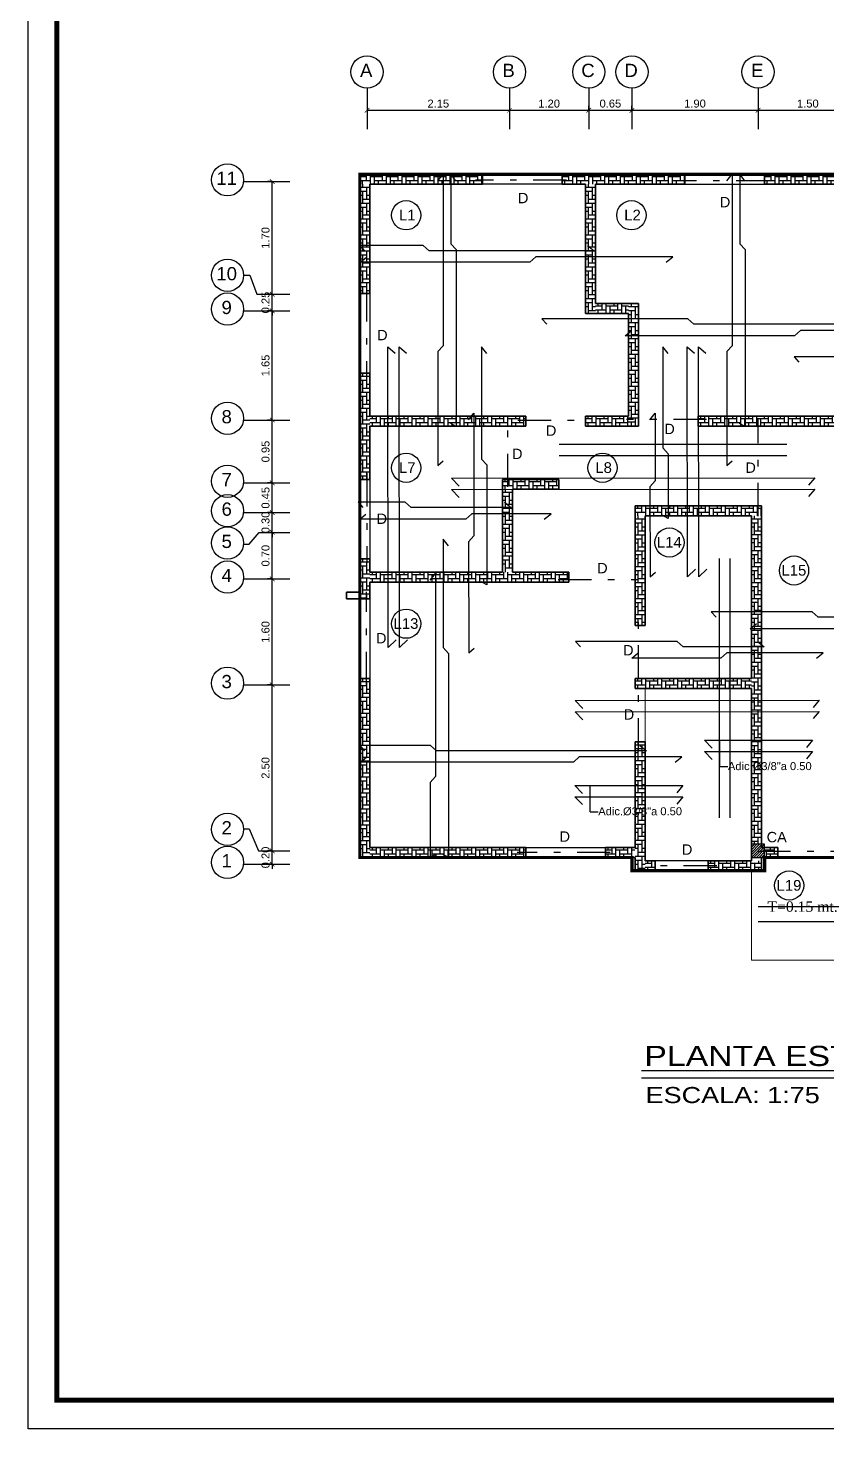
# Model space of a CAD drawing. Header units: feet. Extents: x 317 to 512, y -141 to 162.
# Drawn here: x 387.97 to 400.01, y -40.47 to -19.35 of the extents above; entities that cross this region are included whole.
import ezdxf
from ezdxf.enums import TextEntityAlignment as Align

# ---------------------------------------------------------------- set-up
doc = ezdxf.new("R2010")
doc.units = ezdxf.units.FT
doc.header["$MEASUREMENT"] = 0
doc.linetypes.add('DASHDOT', pattern=[1, 0.5, -0.25, 0, -0.25])
for name, color, linetype in [('00-LOSA', 51, 'Continuous'), ('ACERO', 4, 'Continuous'), ('columna', 9, 'Continuous'), ('DIM', 10, 'Continuous'), ('MARCO', 1, 'Continuous'), ('MUROS', 7, 'Continuous'), ('PERT-VENT', 8, 'Continuous'), ('PISO', 8, 'Continuous'), ('relleno', 8, 'Continuous'), ('TEXTO', 2, 'Continuous'), ('TEXTOS', 3, 'Continuous'), ('TEXXT', 2, 'Continuous'), ('VENTANA', 8, 'Continuous'), ('VIGAS', 4, 'DASHDOT')]:
    doc.layers.add(name, color=color, linetype=linetype)
doc.layers.add('closet', color=8, linetype='Continuous', lineweight=5)
doc.layers.add('P-SANR-FIXT', color=2, linetype='Continuous', lineweight=9)
doc.styles.add('DAMIAN', font='arial.ttf', dxfattribs={"height": 0.12})
doc.styles.add('RS80', font='arial.ttf', dxfattribs={"height": 0.1})
doc.styles.get("Standard").update_dxf_attribs({"font": 'arial.ttf'})
doc.styles.add('TNR', font='times.ttf')
doc.dimstyles.new('KEILY', dxfattribs={"dimtxt": 0.12, "dimasz": 0.07, "dimexe": 0.07, "dimexo": 0.25, "dimgap": 0.04, "dimtad": 1, "dimzin": 1, "dimdsep": 46, "dimtxsty": 'Standard', "dimblk": 'ARCHTICK', "dimcen": 2.5, "dimclrd": 256, "dimclre": 256, "dimclrt": 7, "dimazin": 0, "dimtfac": 1, "dimtix": 1, "dimtmove": 2, "dimatfit": 1, "dimfxl": 0.35, "dimfxlon": 1, "dimtolj": 1, "dimtzin": 1, "dimarcsym": 0})

# ---------------------------------------------------------------- blocks, each defined once
blk = doc.blocks.new('A$C012446DC')
at = {"layer": 'PISO'}
h = blk.add_hatch(dxfattribs=at)
h.set_pattern_fill('ANSI31', color=256, scale=0.008571, angle=180)
h.set_pattern_definition([(225, (206536.064322, 1154820.960068), (0.0192434059784, -0.0192434059784), [])])
h.paths.add_polyline_path([(0, 0), (0.2, 0), (0.2, 0.2), (0, 0.2)])
at = {"layer": 'columna'}
blk.add_lwpolyline([(0.2, 0.2), (0, 0.2), (0, 0), (0.2, 0)], close=True, dxfattribs=at)
blk = doc.blocks.new('_ArchTick')
at = {"color": 0, "linetype": 'ByBlock', "const_width": 0.15}
blk.add_lwpolyline([(-0.5, -0.5), (0.5, 0.5)], dxfattribs=at)
blk = doc.blocks.new('*D186')
at = {"layer": 'DEFPOINTS', "color": 0, "transparency": 16777216}
for p in [(391.65, -31.752), (391.65, -31.752), (391.65, -31.952)]:
    blk.add_point(p, dxfattribs=at)
at = {"layer": 'DIM', "lineweight": -2, "transparency": 16777216}
for p, q in [((391.65, -31.752), (391.58, -31.752)), ((391.65, -31.752), (391.65, -31.682)), ((391.65, -31.952), (391.65, -31.752)), ((391.65, -31.952), (391.58, -31.952)), ((391.65, -31.952), (391.65, -32.022))]:
    blk.add_line(p, q, dxfattribs=at)
at = {"layer": 'DIM', "lineweight": -2, "transparency": 16777216, "xscale": 0.07, "yscale": 0.07, "zscale": 0.07}
for p, rotation in [((391.65, -31.752), 270), ((391.65, -31.952), 90)]:
    blk.add_blockref('_ArchTick', p, dxfattribs=dict(at, rotation=rotation))
at = {"layer": 'DIM', "color": 7, "transparency": 16777216, "insert": (391.549, -31.852), "char_height": 0.12, "attachment_point": 5, "rotation": 90}
blk.add_mtext('\\A1;0.20', dxfattribs=at)
blk = doc.blocks.new('*D187')
at = {"layer": 'DEFPOINTS', "color": 0, "transparency": 16777216}
for p in [(391.65, -29.252), (391.65, -29.252), (391.65, -31.752)]:
    blk.add_point(p, dxfattribs=at)
at = {"layer": 'DIM', "lineweight": -2, "transparency": 16777216}
for p, q in [((391.65, -29.252), (391.58, -29.252)), ((391.65, -31.752), (391.65, -29.252)), ((391.65, -31.752), (391.58, -31.752))]:
    blk.add_line(p, q, dxfattribs=at)
at = {"layer": 'DIM', "lineweight": -2, "transparency": 16777216, "xscale": 0.07, "yscale": 0.07, "zscale": 0.07}
for p, rotation in [((391.65, -29.252), 90), ((391.65, -31.752), 270)]:
    blk.add_blockref('_ArchTick', p, dxfattribs=dict(at, rotation=rotation))
at = {"layer": 'DIM', "color": 7, "transparency": 16777216, "insert": (391.549, -30.502), "char_height": 0.12, "attachment_point": 5, "rotation": 90}
blk.add_mtext('\\A1;2.50', dxfattribs=at)
blk = doc.blocks.new('*D188')
at = {"layer": 'DEFPOINTS', "color": 0, "transparency": 16777216}
for p in [(391.65, -27.653), (391.65, -27.653), (391.65, -29.252)]:
    blk.add_point(p, dxfattribs=at)
at = {"layer": 'DIM', "lineweight": -2, "transparency": 16777216}
for p, q in [((391.65, -27.653), (391.58, -27.653)), ((391.65, -29.252), (391.65, -27.653)), ((391.65, -29.252), (391.58, -29.252))]:
    blk.add_line(p, q, dxfattribs=at)
at = {"layer": 'DIM', "lineweight": -2, "transparency": 16777216, "xscale": 0.07, "yscale": 0.07, "zscale": 0.07}
for p, rotation in [((391.65, -27.653), 90), ((391.65, -29.252), 270)]:
    blk.add_blockref('_ArchTick', p, dxfattribs=dict(at, rotation=rotation))
at = {"layer": 'DIM', "color": 7, "transparency": 16777216, "insert": (391.549, -28.452), "char_height": 0.12, "attachment_point": 5, "rotation": 90}
blk.add_mtext('\\A1;1.60', dxfattribs=at)
blk = doc.blocks.new('*D189')
at = {"layer": 'DEFPOINTS', "color": 0, "transparency": 16777216}
for p in [(391.65, -26.952), (391.683, -26.952), (391.65, -27.653)]:
    blk.add_point(p, dxfattribs=at)
at = {"layer": 'DIM', "lineweight": -2, "transparency": 16777216}
for p, q in [((391.65, -26.952), (391.58, -26.952)), ((391.65, -27.653), (391.65, -26.952)), ((391.65, -27.653), (391.58, -27.653))]:
    blk.add_line(p, q, dxfattribs=at)
at = {"layer": 'DIM', "lineweight": -2, "transparency": 16777216, "xscale": 0.07, "yscale": 0.07, "zscale": 0.07}
for p, rotation in [((391.65, -26.952), 90), ((391.65, -27.653), 270)]:
    blk.add_blockref('_ArchTick', p, dxfattribs=dict(at, rotation=rotation))
at = {"layer": 'DIM', "color": 7, "transparency": 16777216, "insert": (391.549, -27.303), "char_height": 0.12, "attachment_point": 5, "rotation": 90}
blk.add_mtext('\\A1;0.70', dxfattribs=at)
blk = doc.blocks.new('*D190')
at = {"layer": 'DEFPOINTS', "color": 0, "transparency": 16777216}
for p in [(391.65, -26.652), (391.683, -26.652), (391.683, -26.952)]:
    blk.add_point(p, dxfattribs=at)
at = {"layer": 'DIM', "lineweight": -2, "transparency": 16777216}
for p, q in [((391.65, -26.652), (391.65, -26.582)), ((391.65, -26.652), (391.58, -26.652)), ((391.65, -26.952), (391.65, -26.652)), ((391.65, -26.952), (391.58, -26.952)), ((391.65, -26.952), (391.65, -27.022))]:
    blk.add_line(p, q, dxfattribs=at)
at = {"layer": 'DIM', "lineweight": -2, "transparency": 16777216, "xscale": 0.07, "yscale": 0.07, "zscale": 0.07}
for p, rotation in [((391.65, -26.652), 270), ((391.65, -26.952), 90)]:
    blk.add_blockref('_ArchTick', p, dxfattribs=dict(at, rotation=rotation))
at = {"layer": 'DIM', "color": 7, "transparency": 16777216, "insert": (391.549, -26.802), "char_height": 0.12, "attachment_point": 5, "rotation": 90}
blk.add_mtext('\\A1;0.30', dxfattribs=at)
blk = doc.blocks.new('*D191')
at = {"layer": 'DEFPOINTS', "color": 0, "transparency": 16777216}
for p in [(391.65, -26.207), (391.65, -26.207), (391.683, -26.652)]:
    blk.add_point(p, dxfattribs=at)
at = {"layer": 'DIM', "lineweight": -2, "transparency": 16777216}
for p, q in [((391.65, -26.207), (391.58, -26.207)), ((391.65, -26.652), (391.65, -26.207)), ((391.65, -26.652), (391.58, -26.652))]:
    blk.add_line(p, q, dxfattribs=at)
at = {"layer": 'DIM', "lineweight": -2, "transparency": 16777216, "xscale": 0.07, "yscale": 0.07, "zscale": 0.07}
for p, rotation in [((391.65, -26.207), 90), ((391.65, -26.652), 270)]:
    blk.add_blockref('_ArchTick', p, dxfattribs=dict(at, rotation=rotation))
at = {"layer": 'DIM', "color": 7, "transparency": 16777216, "insert": (391.549, -26.43), "char_height": 0.12, "attachment_point": 5, "rotation": 90}
blk.add_mtext('\\A1;0.45', dxfattribs=at)
blk = doc.blocks.new('*D192')
at = {"layer": 'DEFPOINTS', "color": 0, "transparency": 16777216}
for p in [(391.65, -25.259), (391.65, -25.259), (391.65, -26.207)]:
    blk.add_point(p, dxfattribs=at)
at = {"layer": 'DIM', "lineweight": -2, "transparency": 16777216}
for p, q in [((391.65, -25.259), (391.58, -25.259)), ((391.65, -26.207), (391.65, -25.259)), ((391.65, -26.207), (391.58, -26.207))]:
    blk.add_line(p, q, dxfattribs=at)
at = {"layer": 'DIM', "lineweight": -2, "transparency": 16777216, "xscale": 0.07, "yscale": 0.07, "zscale": 0.07}
for p, rotation in [((391.65, -25.259), 90), ((391.65, -26.207), 270)]:
    blk.add_blockref('_ArchTick', p, dxfattribs=dict(at, rotation=rotation))
at = {"layer": 'DIM', "color": 7, "transparency": 16777216, "insert": (391.549, -25.733), "char_height": 0.12, "attachment_point": 5, "rotation": 90}
blk.add_mtext('\\A1;0.95', dxfattribs=at)
blk = doc.blocks.new('*D193')
at = {"layer": 'DEFPOINTS', "color": 0, "transparency": 16777216}
for p in [(391.65, -23.612), (391.65, -23.612), (391.65, -25.259)]:
    blk.add_point(p, dxfattribs=at)
at = {"layer": 'DIM', "lineweight": -2, "transparency": 16777216}
for p, q in [((391.65, -23.612), (391.58, -23.612)), ((391.65, -25.259), (391.65, -23.612)), ((391.65, -25.259), (391.58, -25.259))]:
    blk.add_line(p, q, dxfattribs=at)
at = {"layer": 'DIM', "lineweight": -2, "transparency": 16777216, "xscale": 0.07, "yscale": 0.07, "zscale": 0.07}
for p, rotation in [((391.65, -23.612), 90), ((391.65, -25.259), 270)]:
    blk.add_blockref('_ArchTick', p, dxfattribs=dict(at, rotation=rotation))
at = {"layer": 'DIM', "color": 7, "transparency": 16777216, "insert": (391.549, -24.436), "char_height": 0.12, "attachment_point": 5, "rotation": 90}
blk.add_mtext('\\A1;1.65', dxfattribs=at)
blk = doc.blocks.new('*D194')
at = {"layer": 'DEFPOINTS', "color": 0, "transparency": 16777216}
for p in [(391.65, -23.362), (391.665, -23.362), (391.65, -23.612)]:
    blk.add_point(p, dxfattribs=at)
at = {"layer": 'DIM', "lineweight": -2, "transparency": 16777216}
for p, q in [((391.65, -23.362), (391.58, -23.362)), ((391.65, -23.362), (391.65, -23.292)), ((391.65, -23.612), (391.65, -23.362)), ((391.65, -23.612), (391.58, -23.612)), ((391.65, -23.612), (391.65, -23.682))]:
    blk.add_line(p, q, dxfattribs=at)
at = {"layer": 'DIM', "lineweight": -2, "transparency": 16777216, "xscale": 0.07, "yscale": 0.07, "zscale": 0.07}
for p, rotation in [((391.65, -23.362), 270), ((391.65, -23.612), 90)]:
    blk.add_blockref('_ArchTick', p, dxfattribs=dict(at, rotation=rotation))
at = {"layer": 'DIM', "color": 7, "transparency": 16777216, "insert": (391.549, -23.487), "char_height": 0.12, "attachment_point": 5, "rotation": 90}
blk.add_mtext('\\A1;0.25', dxfattribs=at)
blk = doc.blocks.new('*D195')
at = {"layer": 'DEFPOINTS', "color": 0, "transparency": 16777216}
for p in [(391.65, -21.665), (391.65, -21.665), (391.665, -23.362)]:
    blk.add_point(p, dxfattribs=at)
at = {"layer": 'DIM', "lineweight": -2, "transparency": 16777216}
for p, q in [((391.65, -21.665), (391.58, -21.665)), ((391.65, -23.362), (391.65, -21.665)), ((391.65, -23.362), (391.58, -23.362))]:
    blk.add_line(p, q, dxfattribs=at)
at = {"layer": 'DIM', "lineweight": -2, "transparency": 16777216, "xscale": 0.07, "yscale": 0.07, "zscale": 0.07}
for p, rotation in [((391.65, -21.665), 90), ((391.65, -23.362), 270)]:
    blk.add_blockref('_ArchTick', p, dxfattribs=dict(at, rotation=rotation))
at = {"layer": 'DIM', "color": 7, "transparency": 16777216, "insert": (391.549, -22.513), "char_height": 0.12, "attachment_point": 5, "rotation": 90}
blk.add_mtext('\\A1;1.70', dxfattribs=at)
blk = doc.blocks.new('*D272')
at = {"layer": 'DEFPOINTS', "color": 0, "transparency": 16777216}
for p in [(393.078, -20.564), (395.225, -20.564), (395.225, -20.59)]:
    blk.add_point(p, dxfattribs=at)
at = {"layer": 'DIM', "lineweight": -2, "transparency": 16777216}
for p, q in [((393.078, -20.59), (393.078, -20.66)), ((393.078, -20.59), (395.225, -20.59)), ((395.225, -20.59), (395.225, -20.66))]:
    blk.add_line(p, q, dxfattribs=at)
at = {"layer": 'DIM', "lineweight": -2, "transparency": 16777216, "xscale": 0.07, "yscale": 0.07, "zscale": 0.07, "rotation": 180}
blk.add_blockref('_ArchTick', (393.078, -20.59), dxfattribs=at)
at = {"layer": 'DIM', "lineweight": -2, "transparency": 16777216, "xscale": 0.07, "yscale": 0.07, "zscale": 0.07}
blk.add_blockref('_ArchTick', (395.225, -20.59), dxfattribs=at)
at = {"layer": 'DIM', "color": 7, "transparency": 16777216, "insert": (394.152, -20.489), "char_height": 0.12, "attachment_point": 5}
blk.add_mtext('\\A1;2.15', dxfattribs=at)
blk = doc.blocks.new('*D273')
at = {"layer": 'DEFPOINTS', "color": 0, "transparency": 16777216}
for p in [(395.225, -20.564), (396.42, -20.59), (396.42, -20.59)]:
    blk.add_point(p, dxfattribs=at)
at = {"layer": 'DIM', "lineweight": -2, "transparency": 16777216}
for p, q in [((395.225, -20.59), (395.225, -20.66)), ((395.225, -20.59), (396.42, -20.59)), ((396.42, -20.59), (396.42, -20.52))]:
    blk.add_line(p, q, dxfattribs=at)
at = {"layer": 'DIM', "lineweight": -2, "transparency": 16777216, "xscale": 0.07, "yscale": 0.07, "zscale": 0.07, "rotation": 180}
blk.add_blockref('_ArchTick', (395.225, -20.59), dxfattribs=at)
at = {"layer": 'DIM', "lineweight": -2, "transparency": 16777216, "xscale": 0.07, "yscale": 0.07, "zscale": 0.07}
blk.add_blockref('_ArchTick', (396.42, -20.59), dxfattribs=at)
at = {"layer": 'DIM', "color": 7, "transparency": 16777216, "insert": (395.822, -20.489), "char_height": 0.12, "attachment_point": 5}
blk.add_mtext('\\A1;1.20', dxfattribs=at)
blk = doc.blocks.new('*D274')
at = {"layer": 'DEFPOINTS', "color": 0, "transparency": 16777216}
for p in [(396.42, -20.59), (397.07, -20.59), (397.07, -20.59)]:
    blk.add_point(p, dxfattribs=at)
at = {"layer": 'DIM', "lineweight": -2, "transparency": 16777216}
for p, q in [((396.42, -20.59), (396.42, -20.52)), ((396.42, -20.59), (397.07, -20.59)), ((397.07, -20.59), (397.07, -20.52))]:
    blk.add_line(p, q, dxfattribs=at)
at = {"layer": 'DIM', "lineweight": -2, "transparency": 16777216, "xscale": 0.07, "yscale": 0.07, "zscale": 0.07, "rotation": 180}
blk.add_blockref('_ArchTick', (396.42, -20.59), dxfattribs=at)
at = {"layer": 'DIM', "lineweight": -2, "transparency": 16777216, "xscale": 0.07, "yscale": 0.07, "zscale": 0.07}
blk.add_blockref('_ArchTick', (397.07, -20.59), dxfattribs=at)
at = {"layer": 'DIM', "color": 7, "transparency": 16777216, "insert": (396.745, -20.489), "char_height": 0.12, "attachment_point": 5}
blk.add_mtext('\\A1;0.65', dxfattribs=at)
blk = doc.blocks.new('*D275')
at = {"layer": 'DEFPOINTS', "color": 0, "transparency": 16777216}
for p in [(397.07, -20.59), (398.97, -20.564), (398.97, -20.59)]:
    blk.add_point(p, dxfattribs=at)
at = {"layer": 'DIM', "lineweight": -2, "transparency": 16777216}
for p, q in [((397.07, -20.59), (397.07, -20.52)), ((397.07, -20.59), (398.97, -20.59)), ((398.97, -20.59), (398.97, -20.66))]:
    blk.add_line(p, q, dxfattribs=at)
at = {"layer": 'DIM', "lineweight": -2, "transparency": 16777216, "xscale": 0.07, "yscale": 0.07, "zscale": 0.07, "rotation": 180}
blk.add_blockref('_ArchTick', (397.07, -20.59), dxfattribs=at)
at = {"layer": 'DIM', "lineweight": -2, "transparency": 16777216, "xscale": 0.07, "yscale": 0.07, "zscale": 0.07}
blk.add_blockref('_ArchTick', (398.97, -20.59), dxfattribs=at)
at = {"layer": 'DIM', "color": 7, "transparency": 16777216, "insert": (398.02, -20.489), "char_height": 0.12, "attachment_point": 5}
blk.add_mtext('\\A1;1.90', dxfattribs=at)
blk = doc.blocks.new('*D276')
at = {"layer": 'DEFPOINTS', "color": 0, "transparency": 16777216}
for p in [(398.97, -20.564), (400.47, -20.564), (400.47, -20.59)]:
    blk.add_point(p, dxfattribs=at)
at = {"layer": 'DIM', "lineweight": -2, "transparency": 16777216}
for p, q in [((398.97, -20.59), (398.97, -20.66)), ((398.97, -20.59), (400.47, -20.59)), ((400.47, -20.59), (400.47, -20.66))]:
    blk.add_line(p, q, dxfattribs=at)
at = {"layer": 'DIM', "lineweight": -2, "transparency": 16777216, "xscale": 0.07, "yscale": 0.07, "zscale": 0.07, "rotation": 180}
blk.add_blockref('_ArchTick', (398.97, -20.59), dxfattribs=at)
at = {"layer": 'DIM', "lineweight": -2, "transparency": 16777216, "xscale": 0.07, "yscale": 0.07, "zscale": 0.07}
blk.add_blockref('_ArchTick', (400.47, -20.59), dxfattribs=at)
at = {"layer": 'DIM', "color": 7, "transparency": 16777216, "insert": (399.72, -20.489), "char_height": 0.12, "attachment_point": 5}
blk.add_mtext('\\A1;1.50', dxfattribs=at)

msp = doc.modelspace()

# ---------------------------------------------------------------- hatches: boundary and pattern name
at = {"layer": 'relleno'}
h = msp.add_hatch(dxfattribs=at)
h.set_pattern_fill('AR-HBONE', color=256, scale=0.015, angle=45, style=0)
h.set_pattern_definition([(90, (-17.81059, -53.33188), (-0.06, 0.06), [0.18, -0.06]), (180, (-17.81059, -53.27188), (-0.06, 0.06), [0.18, -0.06])])
h.paths.add_polyline_path([(394.81968, -21.55249), (392.96968, -21.55249), (392.96968, -21.70249), (394.81968, -21.70249)])
h = msp.add_hatch(dxfattribs=at)
h.set_pattern_fill('AR-HBONE', color=256, scale=0.015, angle=135, style=0)
h.set_pattern_definition([(180, (424.74907, -434.13275), (-0.06, -0.06), [0.18, -0.06]), (270, (424.68907, -434.13275), (-0.06, -0.06), [0.18, -0.06])])
h.paths.add_polyline_path([(392.96968, -21.70182), (392.96968, -23.35249), (393.11968, -23.35249), (393.11968, -21.70182)])
h = msp.add_hatch(dxfattribs=at)
h.set_pattern_fill('AR-HBONE', color=256, scale=0.015, angle=45, style=0)
h.set_pattern_definition([(90, (-14.76059, -53.33188), (-0.06, 0.06), [0.18, -0.06]), (180, (-14.76059, -53.27188), (-0.06, 0.06), [0.18, -0.06])])
h.paths.add_polyline_path([(397.86968, -21.55249), (396.01968, -21.55249), (396.01968, -21.70249), (397.86968, -21.70249)])
h = msp.add_hatch(dxfattribs=at)
h.set_pattern_fill('AR-HBONE', color=256, scale=0.015, angle=135, style=0)
h.set_pattern_definition([(180, (428.14907, -434.13275), (-0.06, -0.06), [0.18, -0.06]), (270, (428.08907, -434.13275), (-0.06, -0.06), [0.18, -0.06])])
h.paths.add_polyline_path([(396.36968, -21.70182), (396.36968, -23.65249), (396.51968, -23.65249), (396.51968, -21.70182)])
h = msp.add_hatch(dxfattribs=at)
h.set_pattern_fill('AR-HBONE', color=256, scale=0.015, angle=45, style=0)
h.set_pattern_definition([(90, (-11.71059, -53.33188), (-0.06, 0.06), [0.18, -0.06]), (180, (-11.71059, -53.27188), (-0.06, 0.06), [0.18, -0.06])])
h.paths.add_polyline_path([(400.36968, -21.55249), (399.06968, -21.55249), (399.06968, -21.70249), (400.36968, -21.70249)])
h = msp.add_hatch(dxfattribs=at)
h.set_pattern_fill('AR-HBONE', color=256, scale=0.015, angle=45, style=0)
h.set_pattern_definition([(90, (-14.26059, -55.28188), (-0.06, 0.06), [0.18, -0.06]), (180, (-14.26059, -55.22188), (-0.06, 0.06), [0.18, -0.06])])
h.paths.add_polyline_path([(397.01916, -23.50249), (396.51968, -23.50249), (396.51968, -23.65249), (397.01916, -23.65249)])
h = msp.add_hatch(dxfattribs=at)
h.set_pattern_fill('AR-HBONE', color=256, scale=0.015, angle=135, style=0)
h.set_pattern_definition([(180, (428.79907, -435.93275), (-0.06, -0.06), [0.18, -0.06]), (270, (428.73907, -435.93275), (-0.06, -0.06), [0.18, -0.06])])
h.paths.add_polyline_path([(397.01968, -23.50182), (397.01968, -25.35249), (397.16968, -25.35249), (397.16968, -23.50182)])
h = msp.add_hatch(dxfattribs=at)
h.set_pattern_fill('AR-HBONE', color=256, scale=0.015, angle=135, style=0)
h.set_pattern_definition([(180, (424.74907, -436.98275), (-0.06, -0.06), [0.18, -0.06]), (270, (424.68907, -436.98275), (-0.06, -0.06), [0.18, -0.06])])
h.paths.add_polyline_path([(392.96968, -24.55182), (392.96968, -26.15249), (393.11968, -26.15249), (393.11968, -24.55182)])
h = msp.add_hatch(dxfattribs=at)
h.set_pattern_fill('AR-HBONE', color=256, scale=0.015, angle=45, style=0)
h.set_pattern_definition([(90, (-17.66059, -56.98188), (-0.06, 0.06), [0.18, -0.06]), (180, (-17.66059, -56.92188), (-0.06, 0.06), [0.18, -0.06])])
h.paths.add_polyline_path([(395.46968, -25.20249), (393.11968, -25.20249), (393.11968, -25.35249), (395.46968, -25.35249)])
h = msp.add_hatch(dxfattribs=at)
h.set_pattern_fill('AR-HBONE', color=256, scale=0.015, angle=45, style=0)
h.set_pattern_definition([(90, (-14.41059, -56.98188), (-0.06, 0.06), [0.18, -0.06]), (180, (-14.41059, -56.92188), (-0.06, 0.06), [0.18, -0.06])])
h.paths.add_polyline_path([(397.0202, -25.20249), (396.36968, -25.20249), (396.36968, -25.35249), (397.0202, -25.35249)])
h = msp.add_hatch(dxfattribs=at)
h.set_pattern_fill('AR-HBONE', color=256, scale=0.015, angle=45, style=0)
h.set_pattern_definition([(90, (-12.71059, -56.98188), (-0.06, 0.06), [0.18, -0.06]), (180, (-12.71059, -56.92188), (-0.06, 0.06), [0.18, -0.06])])
h.paths.add_polyline_path([(400.56968, -25.20249), (398.06968, -25.20249), (398.06968, -25.35249), (400.56968, -25.35249)])
h = msp.add_hatch(dxfattribs=at)
h.set_pattern_fill('AR-HBONE', color=256, scale=0.015, angle=45, style=0)
h.set_pattern_definition([(90, (-15.66059, -57.93188), (-0.06, 0.06), [0.18, -0.06]), (180, (-15.66059, -57.87188), (-0.06, 0.06), [0.18, -0.06])])
h.paths.add_polyline_path([(395.96968, -26.15249), (395.11968, -26.15249), (395.11968, -26.30249), (395.96968, -26.30249)])
h = msp.add_hatch(dxfattribs=at)
h.set_pattern_fill('AR-HBONE', color=256, scale=0.015, angle=135, style=0)
h.set_pattern_definition([(180, (426.89907, -438.73275), (-0.06, -0.06), [0.18, -0.06]), (270, (426.83907, -438.73275), (-0.06, -0.06), [0.18, -0.06])])
h.paths.add_polyline_path([(395.11968, -26.30182), (395.11968, -27.55042), (395.26968, -27.55042), (395.26968, -26.30182)])
h = msp.add_hatch(dxfattribs=at)
h.set_pattern_fill('AR-HBONE', color=256, scale=0.015, angle=45, style=0)
h.set_pattern_definition([(90, (-13.66059, -58.33188), (-0.06, 0.06), [0.18, -0.06]), (180, (-13.66059, -58.27188), (-0.06, 0.06), [0.18, -0.06])])
h.paths.add_polyline_path([(399.01968, -26.55249), (397.11968, -26.55249), (397.11968, -26.70249), (399.01968, -26.70249)])
h = msp.add_hatch(dxfattribs=at)
h.set_pattern_fill('AR-HBONE', color=256, scale=0.015, angle=135, style=0)
h.set_pattern_definition([(180, (428.89907, -439.13275), (-0.06, -0.06), [0.18, -0.06]), (270, (428.83907, -439.13275), (-0.06, -0.06), [0.18, -0.06])])
h.paths.add_polyline_path([(397.11968, -26.70182), (397.11968, -28.35249), (397.26968, -28.35249), (397.26968, -26.70182)])
h = msp.add_hatch(dxfattribs=at)
h.set_pattern_fill('AR-HBONE', color=256, scale=0.015, angle=135, style=0)
h.set_pattern_definition([(180, (430.64907, -439.131295), (-0.06, -0.06), [0.18, -0.06]), (270, (430.58907, -439.131295), (-0.06, -0.06), [0.18, -0.06])])
h.paths.add_polyline_path([(398.86968, -26.70036), (398.86968, -31.65249), (399.01968, -31.65249), (399.01968, -26.70036)])
h = msp.add_hatch(dxfattribs=at)
h.set_pattern_fill('AR-HBONE', color=256, scale=0.015, angle=135, style=0)
h.set_pattern_definition([(180, (424.74907, -439.78275), (-0.06, -0.06), [0.18, -0.06]), (270, (424.68907, -439.78275), (-0.06, -0.06), [0.18, -0.06])])
h.paths.add_polyline_path([(392.96968, -27.35182), (392.96968, -27.95249), (393.11968, -27.95249), (393.11968, -27.35182)])
h = msp.add_hatch(dxfattribs=at)
h.set_pattern_fill('AR-HBONE', color=256, scale=0.015, angle=45, style=0)
h.set_pattern_definition([(90, (-17.661387, -59.332316), (-0.06, 0.06), [0.18, -0.06]), (180, (-17.661387, -59.272316), (-0.06, 0.06), [0.18, -0.06])])
h.paths.add_polyline_path([(396.11968, -27.55292), (393.11888, -27.55292), (393.11888, -27.70292), (396.11968, -27.70292)])
h = msp.add_hatch(dxfattribs=at)
h.set_pattern_fill('AR-HBONE', color=256, scale=0.015, angle=135, style=0)
h.set_pattern_definition([(180, (424.74907, -441.58275), (-0.06, -0.06), [0.18, -0.06]), (270, (424.68907, -441.58275), (-0.06, -0.06), [0.18, -0.06])])
h.paths.add_polyline_path([(392.96968, -29.15182), (392.96968, -31.85249), (393.11968, -31.85249), (393.11968, -29.15182)])
h = msp.add_hatch(dxfattribs=at)
h.set_pattern_fill('AR-HBONE', color=256, scale=0.015, angle=45, style=0)
h.set_pattern_definition([(90, (-13.66059, -60.93608), (-0.06, 0.06), [0.18, -0.06]), (180, (-13.66059, -60.87608), (-0.06, 0.06), [0.18, -0.06])])
h.paths.add_polyline_path([(398.8703, -29.15669), (397.11968, -29.15669), (397.11968, -29.30669), (398.8703, -29.30669)])
h = msp.add_hatch(dxfattribs=at)
h.set_pattern_fill('AR-HBONE', color=256, scale=0.015, angle=135, style=0)
h.set_pattern_definition([(180, (428.89907, -442.536953), (-0.06, -0.06), [0.18, -0.06]), (270, (428.83907, -442.536953), (-0.06, -0.06), [0.18, -0.06])])
h.paths.add_polyline_path([(397.11968, -30.10602), (397.11968, -32.05249), (397.26968, -32.05249), (397.26968, -30.10602)])
h = msp.add_hatch(dxfattribs=at)
h.set_pattern_fill('AR-HBONE', color=256, scale=0.015, angle=45, style=0)
h.set_pattern_definition([(90, (-17.66059, -63.48188), (-0.06, 0.06), [0.18, -0.06]), (180, (-17.66059, -63.42188), (-0.06, 0.06), [0.18, -0.06])])
h.paths.add_polyline_path([(395.46968, -31.70249), (393.11968, -31.70249), (393.11968, -31.85249), (395.46968, -31.85249)])
h = msp.add_hatch(dxfattribs=at)
h.set_pattern_fill('AR-HBONE', color=256, scale=0.015, angle=45, style=0)
h.set_pattern_definition([(90, (-14.11059, -63.48188), (-0.06, 0.06), [0.18, -0.06]), (180, (-14.11059, -63.42188), (-0.06, 0.06), [0.18, -0.06])])
h.paths.add_polyline_path([(397.11343, -31.70249), (396.66968, -31.70249), (396.66968, -31.85249), (397.11343, -31.85249)])
h = msp.add_hatch(dxfattribs=at)
h.set_pattern_fill('AR-HBONE', color=256, scale=0.015, angle=45, style=0)
h.set_pattern_definition([(90, (-11.66059, -63.48188), (-0.06, 0.06), [0.18, -0.06]), (180, (-11.66059, -63.42188), (-0.06, 0.06), [0.18, -0.06])])
h.paths.add_polyline_path([(399.26968, -31.70249), (399.06968, -31.70249), (399.06968, -31.85249), (399.26968, -31.85249)])
h = msp.add_hatch(dxfattribs=at)
h.set_pattern_fill('AR-HBONE', color=256, scale=0.015, angle=45, style=0)
h.set_pattern_definition([(90, (-13.51059, -63.68188), (-0.06, 0.06), [0.18, -0.06]), (180, (-13.51059, -63.62188), (-0.06, 0.06), [0.18, -0.06])])
h.paths.add_polyline_path([(397.41968, -31.90249), (397.26968, -31.90249), (397.26968, -32.05249), (397.41968, -32.05249)])
h = msp.add_hatch(dxfattribs=at)
h.set_pattern_fill('AR-HBONE', color=256, scale=0.015, angle=45, style=0)
h.set_pattern_definition([(90, (-12.56059, -63.68188), (-0.06, 0.06), [0.18, -0.06]), (180, (-12.56059, -63.62188), (-0.06, 0.06), [0.18, -0.06])])
h.paths.add_polyline_path([(399.01968, -31.90249), (398.21968, -31.90249), (398.21968, -32.05249), (399.01968, -32.05249)])

# ---------------------------------------------------------------- linework, layer by layer
at = {"layer": '00-LOSA', "const_width": 0.05}
msp.add_lwpolyline([(405.36968, -31.85249), (408.66968, -31.85249), (408.66968, -32.05249), (410.66968, -32.05249), (410.66968, -31.85249), (414.76968, -31.85249), (414.76968, -21.55249), (392.96968, -21.55249), (392.96968, -31.85249), (397.06968, -31.85249), (397.06968, -32.05249), (398.86968, -32.05249), (399.06968, -32.05249), (399.06968, -31.85249), (399.26968, -31.85249), (402.36968, -31.85249)], dxfattribs=at)
at = {"layer": 'ACERO'}
for p, q in [((395.97361, -25.62154), (399.40619, -25.62154)), ((395.97361, -25.7944), (399.40619, -25.7944)), ((398.38388, -27.34407), (398.38388, -31.25474)), ((398.54574, -27.34407), (398.54574, -31.25474)), ((398.96928, -32.5928), (401.82528, -32.5928)), ((398.96928, -32.81631), (401.82528, -32.81631))]:
    msp.add_line(p, q, dxfattribs=at)
for points in [[(394.14342, -21.65333), (394.2239, -21.55249), (394.2239, -24.13788), (394.14359, -24.22706), (394.14513, -25.94587), (394.22544, -25.87453)], [(394.41674, -21.6532), (394.3393, -21.55236), (394.3393, -22.60117), (394.41962, -22.69035), (394.41962, -25.35728), (394.3386, -25.31193)], [(398.49763, -21.65333), (398.57812, -21.55249), (398.57812, -24.13788), (398.4978, -24.22706), (398.4978, -25.94589), (398.57965, -25.87453)], [(398.77096, -21.6532), (398.69352, -21.55236), (398.69352, -22.60117), (398.77383, -22.69035), (398.77383, -25.35728), (398.69281, -25.31193)], [(396.40069, -22.62552), (396.50154, -22.706), (394.01197, -22.706), (393.92279, -22.62569), (392.96968, -22.62569), (393.04102, -22.706)], [(397.58663, -22.8797), (397.68739, -22.7991), (395.62166, -22.7991), (395.53257, -22.87951), (392.98074, -22.87951), (393.07185, -22.80261)], [(400.38963, -23.73351), (400.49048, -23.81399), (398.00091, -23.81399), (397.91173, -23.73368), (395.7138, -23.73368), (395.78514, -23.81399)], [(401.57557, -23.98769), (401.67632, -23.90709), (399.6106, -23.90709), (399.52151, -23.98751), (396.96968, -23.98751), (397.06079, -23.91061)], [(393.51803, -28.57175), (393.3989, -28.68908), (393.3926, -24.15738), (393.50246, -24.24917)], [(393.68811, -28.57175), (393.56898, -28.68908), (393.56268, -24.15738), (393.67253, -24.24917)], [(394.8821, -24.25635), (394.80466, -24.15551), (394.80466, -25.84587), (394.88497, -25.93505), (394.88497, -27.74359), (394.80396, -27.69824)], [(397.61393, -24.25635), (397.53649, -24.15551), (397.53649, -25.67711), (397.6168, -25.76629), (397.6168, -26.74449), (397.53579, -26.69914)], [(398.02828, -27.50624), (397.90915, -27.62356), (397.90284, -24.15738), (398.0127, -24.24917)], [(398.19835, -27.50624), (398.07922, -27.62356), (398.07292, -24.15738), (398.18278, -24.24917)], [(403.83627, -24.30601), (403.93711, -24.38649), (401.65818, -24.38649), (401.569, -24.30618), (399.51268, -24.30618), (399.58402, -24.38649)], [(394.60878, -25.25333), (394.68926, -25.15249), (394.68926, -27.00496), (394.60894, -27.09414), (394.61048, -28.76952), (394.69079, -28.69818)], [(397.34061, -25.25333), (397.42109, -25.15249), (397.42109, -26.17493), (397.34078, -26.26411), (397.34231, -27.62351), (397.42263, -27.55217)], [(394.46757, -26.25494), (394.35024, -26.13581), (399.82441, -26.12951), (399.73262, -26.23936)], [(394.46757, -26.42502), (394.35024, -26.30589), (399.82441, -26.29958), (399.73262, -26.40944)], [(395.14867, -26.49849), (395.24951, -26.57897), (393.74144, -26.57897), (393.65226, -26.49866), (392.94573, -26.49866), (393.01708, -26.57897)], [(395.74964, -26.75267), (395.85039, -26.67207), (394.65679, -26.67207), (394.5677, -26.75249), (392.96968, -26.75249), (393.06079, -26.67558)], [(394.3049, -27.15576), (394.22746, -27.05492), (394.22746, -28.68693), (394.30777, -28.77611), (394.30777, -31.85249), (394.22676, -31.80714)], [(394.03158, -27.67215), (394.11206, -27.57131), (394.11206, -30.63309), (394.03175, -30.72227), (394.03175, -31.85249), (394.11359, -31.80007)], [(402.46883, -28.15017), (402.56968, -28.23066), (399.87377, -28.23066), (399.78459, -28.15034), (398.26517, -28.15034), (398.33651, -28.23065)], [(402.4909, -28.40435), (402.59165, -28.32375), (401.74993, -28.32375), (401.66084, -28.40417), (398.85355, -28.40417), (398.94466, -28.32727)], [(398.9606, -28.59426), (399.06144, -28.67475), (397.84144, -28.67475), (397.75226, -28.59443), (396.22154, -28.59443), (396.29288, -28.67474)], [(399.84964, -28.84844), (399.95039, -28.76784), (398.50073, -28.76784), (398.41164, -28.84826), (397.06968, -28.84826), (397.16079, -28.77136)], [(396.33174, -29.60495), (396.21442, -29.48582), (399.89142, -29.47952), (399.79963, -29.58938)], [(396.33174, -29.77503), (396.21442, -29.6559), (399.89142, -29.6496), (399.79963, -29.75945)], [(397.18725, -30.16385), (397.28809, -30.24433), (394.12335, -30.24433), (394.03417, -30.16402), (392.96968, -30.16402), (393.04102, -30.24433)], [(398.27967, -30.20504), (398.16234, -30.08591), (399.79245, -30.08591), (399.70066, -30.19577)], [(397.71889, -30.41803), (397.81964, -30.33743), (396.27596, -30.33743), (396.18687, -30.41785), (392.98074, -30.41785), (393.07185, -30.34095)], [(398.27967, -30.37512), (398.16234, -30.25599), (399.79245, -30.25599), (399.70066, -30.36585)], [(396.32623, -30.88552), (396.20891, -30.76639), (397.83902, -30.76639), (397.74722, -30.87624)], [(396.32623, -31.05559), (396.20891, -30.93646), (397.83902, -30.93646), (397.74722, -31.04632)]]:
    msp.add_lwpolyline(points, dxfattribs=at)
at = {"layer": 'closet'}
msp.add_line((397.26968, -30.10669), (397.26968, -29.30669), dxfattribs=at)
msp.add_line((397.26968, -30.10669), (397.26968, -29.30669), dxfattribs=at)
at = {"layer": 'MARCO'}
msp.add_lwpolyline([(387.97006, 1.53326), (452.47006, 1.53326), (452.47006, -40.46674), (387.97006, -40.46674)], close=True, dxfattribs=at)
at = {"layer": 'MARCO', "const_width": 0.075}
msp.add_lwpolyline([(445.29759, 1.09923), (388.40409, 1.09923), (388.40409, -40.0327), (445.29759, -40.0327)], close=True, dxfattribs=at)
at = {"layer": 'MUROS', "lineweight": 35, "extrusion": (-2.36783e-12, 8.94772e-16, -1)}
for p, q in [((394.81968, -21.55249), (392.96968, -21.55249)), ((392.96968, -21.55249), (392.96968, -23.35249)), ((393.11968, -21.70249), (394.81968, -21.70249)), ((393.11968, -23.35249), (393.11968, -21.70249)), ((394.81968, -21.70249), (394.81968, -21.55249)), ((397.86647, -21.55249), (396.01968, -21.55249)), ((396.01968, -21.55249), (396.01968, -21.70249)), ((396.01968, -21.70249), (396.36968, -21.70249)), ((396.36968, -21.70249), (396.36968, -23.65249)), ((396.51968, -21.70249), (397.86647, -21.70249)), ((396.51968, -23.50249), (396.51968, -21.70249)), ((397.86647, -21.70249), (397.86647, -21.55249)), ((400.56968, -21.55249), (399.06968, -21.55249)), ((399.06968, -21.55249), (399.06968, -21.70249)), ((399.06968, -21.70249), (400.41968, -21.70249)), ((393.11968, -23.35249), (392.96968, -23.35249)), ((397.16968, -23.50249), (396.51968, -23.50249)), ((397.16968, -25.35249), (397.16968, -23.50249)), ((397.01968, -23.65249), (396.36968, -23.65249)), ((397.01968, -25.20249), (397.01968, -23.65249)), ((393.11968, -24.55249), (392.96968, -24.55249)), ((392.96968, -24.55249), (392.96968, -26.15249)), ((392.96968, -24.55249), (393.11968, -24.55249)), ((393.11968, -24.55249), (392.96968, -24.55249)), ((393.11968, -25.20249), (393.11968, -24.55249)), ((395.46968, -25.20249), (393.11968, -25.20249)), ((395.46968, -25.35249), (395.46968, -25.20249)), ((396.36968, -25.20249), (397.01968, -25.20249)), ((396.36968, -25.20249), (396.36968, -25.35249)), ((400.41968, -25.20249), (398.06968, -25.20249)), ((398.06968, -25.20249), (398.06968, -25.35249)), ((393.11968, -25.35249), (395.46968, -25.35249)), ((393.11968, -26.15249), (393.11968, -25.35249)), ((396.36968, -25.35249), (397.16968, -25.35249)), ((398.06968, -25.35249), (400.56968, -25.35249)), ((392.96968, -26.15249), (393.11968, -26.15249)), ((392.96968, -26.15249), (393.11968, -26.15249)), ((395.96968, -26.15249), (395.11968, -26.15249)), ((395.11968, -26.15249), (395.11968, -27.55292)), ((395.96968, -26.30249), (395.26968, -26.30249)), ((395.26968, -27.55292), (395.26968, -26.30249)), ((399.01968, -26.55249), (397.11968, -26.55249)), ((397.11968, -26.55249), (397.11968, -28.35373)), ((399.01968, -31.70249), (399.01968, -26.55249)), ((397.26968, -26.70249), (398.86968, -26.70249)), ((397.26968, -28.35373), (397.26968, -26.70249)), ((398.86968, -26.70249), (398.86968, -29.15669)), ((393.11968, -27.35249), (392.96968, -27.35249)), ((392.96968, -27.85249), (392.96968, -27.35249)), ((393.11888, -27.55292), (393.11888, -27.35581)), ((395.26968, -27.55249), (395.26968, -27.25249)), ((395.11968, -27.55292), (393.11888, -27.55292)), ((396.11968, -27.55292), (395.26968, -27.55292)), ((396.11968, -27.70292), (396.11968, -27.55292)), ((392.76968, -27.95249), (392.76968, -27.85249)), ((393.11968, -27.70292), (396.11968, -27.70292)), ((397.26968, -28.35373), (397.11968, -28.35373)), ((392.96968, -29.15249), (392.96968, -31.85249)), ((393.11968, -31.70249), (393.11968, -29.15249)), ((397.11968, -29.15669), (397.11968, -29.30669)), ((398.86968, -29.15669), (397.11968, -29.15669)), ((397.11968, -29.30669), (398.86968, -29.30669)), ((398.86968, -29.30669), (398.86968, -31.90249)), ((397.26968, -30.10669), (397.11968, -30.10669)), ((397.11968, -30.10669), (397.11968, -31.70249)), ((397.26968, -31.90249), (397.26968, -30.10669)), ((392.96968, -31.85249), (395.46968, -31.85249)), ((395.46968, -31.70249), (393.11968, -31.70249)), ((395.46968, -31.85249), (395.46968, -31.70249)), ((397.11968, -31.70249), (396.66968, -31.70249)), ((396.66968, -31.70249), (396.66968, -31.85249)), ((396.66968, -31.70249), (396.66968, -31.85249)), ((397.11968, -31.85249), (396.66968, -31.85249)), ((397.11968, -31.85249), (397.11968, -32.05249)), ((399.26968, -31.70249), (399.01968, -31.70249)), ((399.01968, -32.05249), (399.01968, -31.85249)), ((399.26968, -31.85249), (399.01968, -31.85249)), ((397.11968, -32.05249), (397.41968, -32.05249)), ((397.26968, -31.90249), (397.41968, -31.90249)), ((398.21968, -31.90249), (398.86968, -31.90249)), ((398.21968, -32.05249), (399.01968, -32.05249))]:
    msp.add_line(p, q, dxfattribs=at)
at = {"layer": 'MUROS', "lineweight": 35}
for p, q in [((395.96968, -26.30249), (395.96968, -26.15249)), ((392.76968, -27.85249), (392.96968, -27.85249)), ((393.11968, -27.95249), (393.11968, -27.70292)), ((392.76968, -27.95249), (393.11968, -27.95249)), ((392.96968, -29.15249), (393.11968, -29.15249)), ((399.26968, -31.70249), (399.26968, -31.85249)), ((397.41968, -31.90249), (397.41968, -32.05249)), ((398.21968, -31.90249), (398.21968, -32.05249))]:
    msp.add_line(p, q, dxfattribs=at)
at = {"layer": 'P-SANR-FIXT'}
for p, q in [((398.86968, -32.05249), (398.86968, -33.40249)), ((398.86968, -32.05249), (398.86968, -33.40249)), ((398.86968, -33.40249), (401.96968, -33.40249)), ((398.86968, -33.40249), (401.96968, -33.40249))]:
    msp.add_line(p, q, dxfattribs=at)
at = {"layer": 'PERT-VENT', "extrusion": (8.94772e-16, 2.36783e-12, -1)}
for p, q in [((394.81968, -21.55249), (396.01968, -21.55249)), ((396.01968, -21.70249), (394.81968, -21.70249)), ((395.46968, -31.70249), (396.66968, -31.70249)), ((396.66968, -31.85249), (395.46968, -31.85249))]:
    msp.add_line(p, q, dxfattribs=at)
at = {"layer": 'PERT-VENT', "extrusion": (-8.94772e-16, 2.36783e-12, -1)}
for p, q in [((399.06647, -21.55249), (397.86647, -21.55249)), ((397.86647, -21.70249), (399.06647, -21.70249))]:
    msp.add_line(p, q, dxfattribs=at)
at = {"layer": 'PERT-VENT', "extrusion": (-2.36783e-12, 8.94772e-16, -1)}
for p, q in [((392.96968, -24.55249), (392.96968, -23.35249)), ((393.11968, -23.35249), (393.11968, -24.55249)), ((392.96968, -27.35249), (392.96968, -26.15249)), ((393.11968, -26.15249), (393.11968, -27.35249)), ((392.96968, -29.15249), (392.96968, -27.95249)), ((393.11968, -27.95249), (393.11968, -29.15249)), ((398.21968, -31.90249), (397.41968, -31.90249)), ((397.41968, -32.05249), (398.21968, -32.05249))]:
    msp.add_line(p, q, dxfattribs=at)
at = {"layer": 'TEXTO'}
for p, q in [((398.39216, -30.48218), (398.39216, -30.08098)), ((398.39216, -30.48218), (398.51668, -30.48218)), ((396.43873, -31.16265), (396.43873, -30.76145)), ((396.43873, -31.16265), (396.56325, -31.16265))]:
    msp.add_line(p, q, dxfattribs=at)
for centre in [(393.66762, -22.17135), (397.06198, -22.17135), (393.66762, -25.97793), (396.62628, -25.97793), (397.63562, -27.10374), (399.5125, -27.52614), (393.66762, -28.32842), (399.43813, -32.27511)]:
    msp.add_circle(centre, 0.21997, dxfattribs=at)
at = {"layer": 'TEXXT', "color": 4}
msp.add_line((397.21249, -35.0644), (410.15649, -35.0644), dxfattribs=at)
at = {"layer": 'TEXXT', "color": 3}
msp.add_line((397.21249, -35.17347), (410.28018, -35.17347), dxfattribs=at)
at = {"layer": 'VENTANA'}
for p, q in [((393.07842, -20.25517), (393.07842, -20.8731)), ((395.22468, -20.25517), (395.22468, -20.8731)), ((396.41968, -20.25517), (396.41968, -20.8731)), ((397.06968, -20.25517), (397.06968, -20.8731)), ((398.96968, -20.25517), (398.96968, -20.8731)), ((391.21886, -21.66477), (391.9145, -21.66477)), ((391.21896, -23.0756), (391.31124, -23.0756)), ((391.31124, -23.0756), (391.41585, -23.36172)), ((391.41585, -23.36172), (391.9145, -23.36172)), ((391.21886, -23.61249), (391.9145, -23.61249)), ((391.21886, -25.25911), (391.9145, -25.25911)), ((391.21886, -26.20749), (391.9145, -26.20749)), ((391.21886, -26.65249), (391.9145, -26.65249)), ((391.29994, -27.12708), (391.45094, -26.95249)), ((391.45094, -26.95249), (391.9145, -26.95249)), ((391.21847, -27.12708), (391.29994, -27.12708)), ((391.21886, -27.65292), (391.9145, -27.65292)), ((391.21886, -29.25169), (391.9145, -29.25169)), ((391.21875, -31.41825), (391.30053, -31.41825)), ((391.30053, -31.41825), (391.44324, -31.75249)), ((391.44324, -31.75249), (391.9145, -31.75249)), ((391.21886, -31.95249), (391.9145, -31.95249))]:
    msp.add_line(p, q, dxfattribs=at)
for centre in [(393.07842, -20.01228), (395.22468, -20.01228), (396.41968, -20.01228), (397.06968, -20.01228), (398.96968, -20.01228), (390.97607, -21.63798), (390.97607, -23.07655), (390.97607, -23.5857), (390.97607, -25.23232), (390.97607, -26.1807), (390.97607, -26.6257), (390.97607, -27.11163), (390.97607, -27.62613), (390.97607, -29.2249), (390.97607, -31.42822), (390.97607, -31.9257)]:
    msp.add_circle(centre, 0.24289, dxfattribs=at)
at = {"layer": 'VIGAS'}
for p, q in [((396.08266, -21.64477), (394.71128, -21.64477)), ((399.14127, -21.65379), (397.76046, -21.65379)), ((393.06842, -23.27196), (393.06842, -24.6412)), ((395.19995, -26.26545), (395.19995, -25.26032)), ((395.35045, -25.2591), (396.38864, -25.2591)), ((398.19523, -25.24911), (396.98608, -25.24911)), ((398.9719, -26.70732), (398.9719, -25.23571)), ((393.07282, -26.0615), (393.07282, -27.41208)), ((395.95841, -27.65993), (397.16542, -27.65993)), ((393.07229, -29.25055), (393.07229, -27.84675)), ((397.16846, -30.254), (397.16846, -28.19203)), ((396.74362, -31.77749), (395.33876, -31.77749)), ((398.96097, -31.75566), (408.82543, -31.75566)), ((398.3489, -31.97749), (397.38097, -31.97749))]:
    msp.add_line(p, q, dxfattribs=at)

# ---------------------------------------------------------------- block references
msp.add_blockref('A$C012446DC', (398.86967, -31.85249))

# ---------------------------------------------------------------- texts
at = {"layer": 'TEXTO', "style": 'RS80'}
for p in [(398.51607, -30.53528), (396.56264, -31.21575)]:
    msp.add_text('Adic.%%C3/8"a 0.50', height=0.12, dxfattribs=at).set_placement(p)
at = {"layer": 'TEXTO', "color": 7, "style": 'TNR'}
msp.add_text('T=0.15 mt.', height=0.156351, dxfattribs=at).set_placement((399.1124, -32.67103))
at = {"layer": 'TEXTOS', "linetype": 'Continuous', "ltscale": 0.9}
for s, height, p in [('D', 0.156, (395.35233, -21.99002)), ('D', 0.156, (398.39459, -22.05205)), ('L1', 0.161, (393.5591, -22.24898)), ('L2', 0.161, (396.95346, -22.24898)), ('D', 0.156, (393.23069, -24.05588)), ('D', 0.156, (395.77335, -25.49617)), ('D', 0.156, (397.55764, -25.4707)), ('D', 0.156, (395.26355, -25.84636)), ('L7', 0.161, (393.5591, -26.05556)), ('L8', 0.161, (396.51776, -26.05556)), ('D', 0.156, (398.77984, -26.0545)), ('D', 0.156, (393.2226, -26.82421)), ('L14', 0.161, (397.44551, -27.18137)), ('D', 0.156, (396.54629, -27.56877)), ('L15', 0.161, (399.32239, -27.60378)), ('L13', 0.161, (393.47751, -28.40605)), ('D', 0.156, (393.21375, -28.62504)), ('D', 0.156, (396.93675, -28.80587)), ('D', 0.156, (396.94677, -29.7744)), ('D', 0.156, (395.98002, -31.61501)), ('CA', 0.156, (399.09969, -31.62296)), ('D', 0.156, (397.82297, -31.81083)), ('L19', 0.161, (399.24802, -32.35275))]:
    msp.add_text(s, height=height, dxfattribs=at).set_placement(p)
at = {"layer": 'TEXTOS', "color": 7, "style": 'DAMIAN', "width": 1.2}
for s, height, p in [('PLANTA ESTRUCTURAL DE TECHO, BLOQUE B', 0.3034652, (397.25697, -34.99536)), (' ESCALA: 1:75', 0.2427721, (397.16276, -35.55477))]:
    msp.add_text(s, height=height, dxfattribs=at).set_placement(p)
at = {"layer": 'TEXXT', "style": 'DAMIAN'}
for s, p in [('A', (393.06578, -20.08791)), ('B', (395.21205, -20.08791)), ('C', (396.40705, -20.08791)), ('D', (397.05705, -20.08791)), ('E', (398.95705, -20.08791)), ('11', (390.96344, -21.71361)), ('10', (390.96344, -23.15218)), ('9', (390.96344, -23.66133)), ('8', (390.96344, -25.30795)), ('7', (390.96344, -26.25633)), ('6', (390.96344, -26.70133)), ('5', (390.96344, -27.18727)), ('4', (390.96344, -27.70176)), ('3', (390.96344, -29.30053)), ('2', (390.96344, -31.50386)), ('1', (390.96344, -32.00133))]:
    msp.add_text(s, height=0.19968, dxfattribs=at).set_placement(p, align=Align.CENTER)

# ---------------------------------------------------------------- dimensions: what is measured, and where the dimension line sits
at = {"layer": 'DIM'}
for base, p1, p2, picture, middle in [((395.22468, -20.59045), (393.07842, -20.56414), (395.22468, -20.56414), '*D272', (394.15155, -20.48918)), ((396.41967697, -20.5904514214), (395.22467697, -20.564135388), (396.41967697, -20.5904514214), '*D273', (395.82217697, -20.4891826629)), ((397.06968, -20.59045), (396.41968, -20.59045), (397.06968, -20.59045), '*D274', (396.74468, -20.48918)), ((398.96968, -20.59045), (397.06968, -20.59045), (398.96968, -20.56414), '*D275', (398.01968, -20.48918)), ((400.46968, -20.59045), (398.96968, -20.56414), (400.46968, -20.56414), '*D276', (399.71968, -20.48918))]:
    dim = msp.add_linear_dim(base=base, p1=p1, p2=p2, dimstyle='KEILY', override={"dimfxl": 0.06}, dxfattribs=at)
    dim.commit()
    dim.dimension.update_dxf_attribs({"geometry": picture, "text_midpoint": middle})
for base, p1, p2, picture, middle in [((391.6504, -21.66477), (391.66517, -23.36172), (391.6504, -21.66477), '*D195', (391.54913, -22.51325)), ((391.6504, -23.36172), (391.6504, -23.61249), (391.66517, -23.36172), '*D194', (391.54913, -23.4871)), ((391.6504, -23.61249), (391.6504, -25.25911), (391.6504, -23.61249), '*D193', (391.54913, -24.4358)), ((391.6504, -25.25911), (391.6504, -26.20749), (391.6504, -25.25911), '*D192', (391.54913, -25.7333)), ((391.6504006108, -26.2074870163), (391.6827204236, -26.6524870163), (391.6504006108, -26.2074870163), '*D191', (391.5491318522, -26.4299870163)), ((391.6504, -26.65249), (391.68272, -26.95249), (391.68272, -26.65249), '*D190', (391.54909, -26.80249)), ((391.6504, -26.95249), (391.6504, -27.65292), (391.68272, -26.95249), '*D189', (391.54913, -27.30271)), ((391.6504, -27.65292), (391.6504, -29.25169), (391.6504, -27.65292), '*D188', (391.54913, -28.45231)), ((391.6504, -29.25169), (391.6504, -31.75249), (391.6504, -29.25169), '*D187', (391.54913, -30.50209)), ((391.6504, -31.75249), (391.6504, -31.95249), (391.6504, -31.75249), '*D186', (391.54913, -31.85249))]:
    dim = msp.add_linear_dim(base=base, p1=p1, p2=p2, angle=90, dimstyle='KEILY', override={"dimfxl": 0.06}, dxfattribs=at)
    dim.commit()
    dim.dimension.update_dxf_attribs({"geometry": picture, "text_midpoint": middle})

doc.saveas('drawing.dxf')
